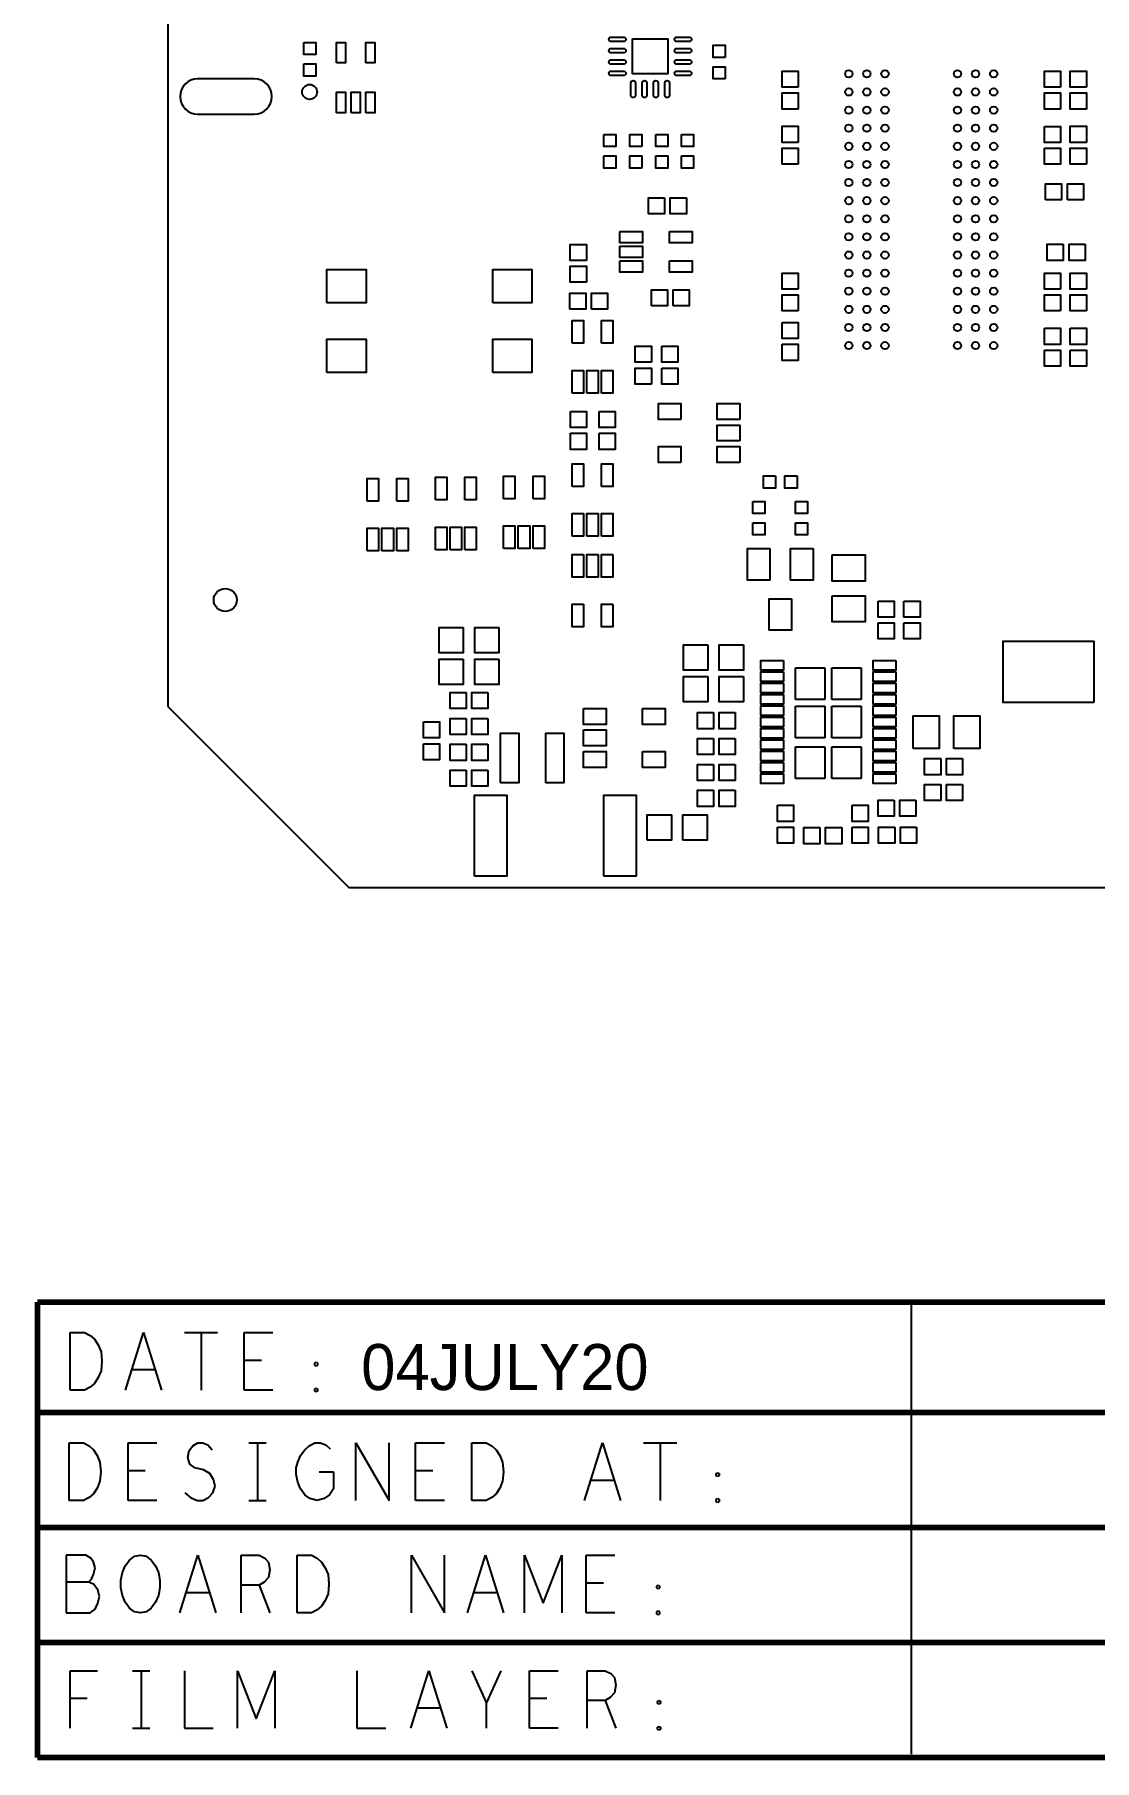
# Model space of a CAD drawing. Extents: x -6 to 122, y -39 to 112.
# Drawn here: x -5.9 to 40.9, y -38.5 to 37.7 of the extents above; entities that cross this region are included whole.
import ezdxf

# ---------------------------------------------------------------- set-up
doc = ezdxf.new("R2010")
doc.units = 0
for name, color, linetype in [('BG_OUTLINE', 253, 'CONTINUOUS'), ('DF_OUTLINE_DATA', 2, 'CONTINUOUS'), ('PG_PASTEMASK_TOP', 85, 'CONTINUOUS'), ('PIN_PASTEMASK_TOP', 85, 'CONTINUOUS')]:
    doc.layers.add(name, color=color, linetype=linetype)

msp = doc.modelspace()

# ---------------------------------------------------------------- linework, layer by layer
at = {"layer": 'BG_OUTLINE'}
for points in [[(0, 109.599984), (0, 7.999984)], [(0, 7.999984), (7.999984, 0)], [(7.999984, 0), (44.228537, 0)]]:
    msp.add_lwpolyline(points, dxfattribs=at)
at = {"layer": 'DF_OUTLINE_DATA', "const_width": 0.254}
for points in [[(-5.753506, -18.304053), (-5.753506, -38.420853)], [(121.906894, -18.304053), (-5.753506, -18.304053)], [(-5.753506, -23.180853), (121.906894, -23.180853)], [(-5.753506, -28.260853), (121.906894, -28.260853)], [(-5.753506, -33.340853), (121.906894, -33.340853)], [(-5.753506, -38.420853), (102.933094, -38.420853)]]:
    msp.add_lwpolyline(points, dxfattribs=at)
at = {"layer": 'DF_OUTLINE_DATA'}
for points in [[(32.829094, -18.410961), (32.829094, -38.263347)], [(-4.305706, -22.190253), (-4.305706, -19.650253)], [(-4.305706, -19.650253), (-3.670706, -19.650253)], [(-3.670706, -19.650253), (-3.416706, -19.777253)], [(-3.416706, -19.777253), (-3.226206, -19.946645)], [(-1.861007, -22.190253), (-1.067206, -19.650253)], [(-1.067206, -19.650253), (-0.273507, -22.190253)], [(0.742493, -19.650253), (2.202993, -19.650253)], [(1.472794, -19.650253), (1.472794, -22.190253)], [(3.377794, -22.190253), (3.377794, -19.650253)], [(3.377794, -19.650253), (4.647794, -19.650253)], [(-3.226206, -19.946645), (-3.067507, -20.200645)], [(-3.067507, -20.200645), (-2.940507, -20.497038)], [(-2.940507, -20.497038), (-2.908706, -20.920253)], [(-2.908706, -20.920253), (-2.940507, -21.343645)], [(-0.559206, -21.301253), (-1.575206, -21.301253)], [(4.139794, -20.87786), (3.377794, -20.87786)], [(6.489294, -21.00486), (6.552794, -20.962645)], [(6.489294, -21.089645), (6.489294, -21.00486)], [(6.552794, -21.132038), (6.489294, -21.089645)], [(6.552794, -20.962645), (6.616294, -21.00486)], [(6.616294, -21.089645), (6.552794, -21.132038)], [(6.616294, -21.00486), (6.616294, -21.089645)], [(-3.416706, -22.063253), (-3.670706, -22.190253)], [(-3.226206, -21.894038), (-3.416706, -22.063253)], [(-3.067507, -21.63986), (-3.226206, -21.894038)], [(-2.940507, -21.343645), (-3.067507, -21.63986)], [(-3.670706, -22.190253), (-4.305706, -22.190253)], [(4.647794, -22.190253), (3.377794, -22.190253)], [(6.489294, -22.14786), (6.552794, -22.105645)], [(6.489294, -22.232645), (6.489294, -22.14786)], [(6.552794, -22.27486), (6.489294, -22.232645)], [(6.552794, -22.105645), (6.616294, -22.14786)], [(6.616294, -22.232645), (6.552794, -22.27486)], [(6.616294, -22.14786), (6.616294, -22.232645)], [(-4.356506, -27.067053), (-4.356506, -24.527053)], [(-4.356506, -24.527053), (-3.721506, -24.527053)], [(-3.721506, -24.527053), (-3.467506, -24.654053)], [(-3.467506, -24.654053), (-3.277006, -24.823445)], [(-3.277006, -24.823445), (-3.118307, -25.077445)], [(-3.118307, -25.077445), (-2.991307, -25.373838)], [(-1.753006, -27.067053), (-1.753006, -24.527053)], [(-1.753006, -24.527053), (-0.483006, -24.527053)], [(0.882193, -25.162053), (0.945693, -24.86566)], [(0.945693, -24.86566), (1.104494, -24.654053)], [(1.104494, -24.654053), (1.326693, -24.527053)], [(1.326693, -24.527053), (1.548994, -24.527053)], [(1.548994, -24.527053), (1.771193, -24.61166)], [(1.771193, -24.61166), (1.961693, -24.823445)], [(3.580994, -24.527053), (4.342994, -24.527053)], [(3.961994, -24.527053), (3.961994, -27.067053)], [(5.739994, -25.373838), (5.866994, -25.077445)], [(5.866994, -25.077445), (6.057494, -24.823445)], [(6.057494, -24.823445), (6.247994, -24.654053)], [(6.247994, -24.654053), (6.501994, -24.527053)], [(6.501994, -24.527053), (6.724193, -24.527053)], [(6.724193, -24.527053), (6.978193, -24.61166)], [(6.978193, -24.61166), (7.168693, -24.781053)], [(8.311693, -27.067053), (8.311693, -24.527053)], [(8.311693, -24.527053), (9.772193, -27.067053)], [(9.772193, -27.067053), (9.772193, -24.527053)], [(10.946994, -27.067053), (10.946994, -24.527053)], [(10.946994, -24.527053), (12.216994, -24.527053)], [(13.423494, -27.067053), (13.423494, -24.527053)], [(13.423494, -24.527053), (14.058494, -24.527053)], [(14.058494, -24.527053), (14.312494, -24.654053)], [(14.312494, -24.654053), (14.502994, -24.823445)], [(14.502994, -24.823445), (14.661693, -25.077445)], [(14.661693, -25.077445), (14.788693, -25.373838)], [(18.408193, -27.067053), (19.201994, -24.527053)], [(19.201994, -24.527053), (19.995693, -27.067053)], [(21.011693, -24.527053), (22.472193, -24.527053)], [(21.741994, -24.527053), (21.741994, -27.067053)], [(-2.991307, -25.373838), (-2.959506, -25.797053)], [(-2.959506, -25.797053), (-2.991307, -26.220445)], [(-0.991006, -25.75466), (-1.753006, -25.75466)], [(0.977494, -25.458445), (0.882193, -25.162053)], [(1.199693, -25.62766), (0.977494, -25.458445)], [(1.580693, -25.712445), (1.199693, -25.62766)], [(1.866494, -25.88166), (1.580693, -25.712445)], [(2.025193, -26.135838), (1.866494, -25.88166)], [(5.676494, -25.62766), (5.739994, -25.373838)], [(5.676494, -25.924053), (5.676494, -25.62766)], [(6.692494, -25.797053), (7.327494, -25.797053)], [(7.327494, -25.797053), (7.327494, -26.559053)], [(11.708994, -25.75466), (10.946994, -25.75466)], [(14.788693, -25.373838), (14.820494, -25.797053)], [(14.820494, -25.797053), (14.788693, -26.220445)], [(24.218494, -25.88166), (24.281994, -25.839445)], [(24.218494, -25.966445), (24.218494, -25.88166)], [(24.281994, -25.839445), (24.345494, -25.88166)], [(24.345494, -25.88166), (24.345494, -25.966445)], [(-3.118307, -26.51666), (-3.277006, -26.770838)], [(-2.991307, -26.220445), (-3.118307, -26.51666)], [(1.993494, -26.728445), (2.088693, -26.432053)], [(2.088693, -26.432053), (2.025193, -26.135838)], [(5.739994, -26.26266), (5.676494, -25.924053)], [(5.866994, -26.559053), (5.739994, -26.26266)], [(6.057494, -26.813053), (5.866994, -26.559053)], [(7.327494, -26.559053), (7.136994, -26.813053)], [(14.661693, -26.51666), (14.502994, -26.770838)], [(14.788693, -26.220445), (14.661693, -26.51666)], [(19.709994, -26.178053), (18.693994, -26.178053)], [(24.281994, -26.008838), (24.218494, -25.966445)], [(24.345494, -25.966445), (24.281994, -26.008838)], [(-3.721506, -27.067053), (-4.356506, -27.067053)], [(-3.467506, -26.940053), (-3.721506, -27.067053)], [(-3.277006, -26.770838), (-3.467506, -26.940053)], [(-0.483006, -27.067053), (-1.753006, -27.067053)], [(0.755193, -26.728445), (1.009193, -26.940053)], [(1.009193, -26.940053), (1.294994, -27.067053)], [(1.294994, -27.067053), (1.548994, -27.067053)], [(1.548994, -27.067053), (1.802994, -26.940053)], [(1.802994, -26.940053), (1.993494, -26.728445)], [(3.580994, -27.067053), (4.342994, -27.067053)], [(6.279693, -26.982445), (6.057494, -26.813053)], [(6.597193, -27.067053), (6.279693, -26.982445)], [(6.914693, -26.982445), (6.597193, -27.067053)], [(7.136994, -26.813053), (6.914693, -26.982445)], [(12.216994, -27.067053), (10.946994, -27.067053)], [(14.058494, -27.067053), (13.423494, -27.067053)], [(14.312494, -26.940053), (14.058494, -27.067053)], [(14.502994, -26.770838), (14.312494, -26.940053)], [(24.218494, -27.02466), (24.281994, -26.982445)], [(24.218494, -27.109445), (24.218494, -27.02466)], [(24.281994, -27.15166), (24.218494, -27.109445)], [(24.281994, -26.982445), (24.345494, -27.02466)], [(24.345494, -27.109445), (24.281994, -27.15166)], [(24.345494, -27.02466), (24.345494, -27.109445)], [(-3.619906, -29.488638), (-4.477207, -29.488638)], [(-4.477207, -29.488638), (-4.477207, -32.028638)], [(-3.397707, -29.615638), (-3.619906, -29.488638)], [(-3.270707, -29.785158), (-3.397707, -29.615638)], [(-1.873707, -29.954245), (-1.683207, -29.700245)], [(-1.683207, -29.700245), (-1.460906, -29.531158)], [(-1.460906, -29.531158), (-1.206906, -29.488638)], [(-1.206906, -29.488638), (-0.952906, -29.531158)], [(-0.952906, -29.531158), (-0.730707, -29.700245)], [(-0.730707, -29.700245), (-0.540207, -29.954245)], [(0.539293, -32.028638), (1.333094, -29.488638)], [(1.333094, -29.488638), (2.126793, -32.028638)], [(3.238094, -32.028638), (3.238094, -29.488638)], [(3.238094, -29.488638), (4.031793, -29.488638)], [(4.031793, -29.488638), (4.285793, -29.615638)], [(4.285793, -29.615638), (4.444594, -29.785158)], [(5.714594, -32.028638), (5.714594, -29.488638)], [(5.714594, -29.488638), (6.349594, -29.488638)], [(6.349594, -29.488638), (6.603594, -29.615638)], [(6.603594, -29.615638), (6.794094, -29.785158)], [(10.762793, -32.028638), (10.762793, -29.488638)], [(10.762793, -29.488638), (12.223293, -32.028638)], [(12.223293, -32.028638), (12.223293, -29.488638)], [(13.239293, -32.028638), (14.033094, -29.488638)], [(14.033094, -29.488638), (14.826793, -32.028638)], [(15.747594, -32.028638), (15.747594, -29.488638)], [(15.747594, -29.488638), (16.573094, -31.605245)], [(16.573094, -31.605245), (17.398594, -29.488638)], [(17.398594, -29.488638), (17.398594, -32.028638)], [(18.478094, -32.028638), (18.478094, -29.488638)], [(18.478094, -29.488638), (19.748094, -29.488638)], [(-3.365906, -30.547158), (-3.270707, -30.33555)], [(-3.207207, -30.039158), (-3.270707, -29.785158)], [(-3.270707, -30.33555), (-3.207207, -30.039158)], [(-2.064207, -30.589245), (-2.000707, -30.250638)], [(-2.000707, -30.250638), (-1.873707, -29.954245)], [(-0.540207, -29.954245), (-0.413207, -30.250638)], [(-0.413207, -30.250638), (-0.349707, -30.589245)], [(4.444594, -30.462245), (4.254094, -30.674158)], [(4.444594, -29.785158), (4.508094, -30.123638)], [(4.508094, -30.123638), (4.444594, -30.462245)], [(6.794094, -29.785158), (6.952793, -30.039158)], [(6.952793, -30.039158), (7.079793, -30.33555)], [(7.079793, -30.33555), (7.111594, -30.758638)], [(-3.492906, -30.674158), (-4.477207, -30.674158)], [(-3.492906, -30.674158), (-3.365906, -30.547158)], [(-3.270707, -30.758638), (-3.492906, -30.674158)], [(-3.080207, -31.012638), (-3.270707, -30.758638)], [(-3.016707, -31.309158), (-3.080207, -31.012638)], [(-2.064207, -30.928158), (-2.064207, -30.589245)], [(-2.000707, -31.266638), (-2.064207, -30.928158)], [(-0.349707, -30.928158), (-0.413207, -31.266638)], [(-0.349707, -30.589245), (-0.349707, -30.928158)], [(1.841094, -31.139638), (0.825094, -31.139638)], [(4.031793, -30.801158), (3.238094, -30.801158)], [(4.254094, -30.674158), (4.031793, -30.801158)], [(4.031793, -30.801158), (4.508094, -32.028638)], [(7.079793, -31.182158), (6.952793, -31.478245)], [(7.111594, -30.758638), (7.079793, -31.182158)], [(14.541094, -31.139638), (13.525094, -31.139638)], [(19.240094, -30.716245), (18.478094, -30.716245)], [(21.589594, -30.843245), (21.653094, -30.801158)], [(21.589594, -30.928158), (21.589594, -30.843245)], [(21.653094, -30.97055), (21.589594, -30.928158)], [(21.653094, -30.801158), (21.716594, -30.843245)], [(21.716594, -30.928158), (21.653094, -30.97055)], [(21.716594, -30.843245), (21.716594, -30.928158)], [(-3.429406, -32.028638), (-3.207207, -31.859245)], [(-3.207207, -31.859245), (-3.080207, -31.605245)], [(-3.080207, -31.605245), (-3.016707, -31.309158)], [(-1.873707, -31.563158), (-2.000707, -31.266638)], [(-1.683207, -31.817158), (-1.873707, -31.563158)], [(-1.460906, -31.986245), (-1.683207, -31.817158)], [(-1.206906, -32.028638), (-1.460906, -31.986245)], [(-0.952906, -31.986245), (-1.206906, -32.028638)], [(-0.730707, -31.817158), (-0.952906, -31.986245)], [(-0.540207, -31.563158), (-0.730707, -31.817158)], [(-0.413207, -31.266638), (-0.540207, -31.563158)], [(6.603594, -31.901638), (6.349594, -32.028638)], [(6.794094, -31.73255), (6.603594, -31.901638)], [(6.952793, -31.478245), (6.794094, -31.73255)], [(21.589594, -31.986245), (21.653094, -31.944158)], [(21.589594, -32.071158), (21.589594, -31.986245)], [(21.653094, -31.944158), (21.716594, -31.986245)], [(21.716594, -31.986245), (21.716594, -32.071158)], [(-4.477207, -32.028638), (-3.429406, -32.028638)], [(6.349594, -32.028638), (5.714594, -32.028638)], [(19.748094, -32.028638), (18.478094, -32.028638)], [(21.653094, -32.113245), (21.589594, -32.071158)], [(21.716594, -32.071158), (21.653094, -32.113245)], [(-4.312107, -37.125453), (-4.312107, -34.585453)], [(-4.312107, -34.585453), (-3.105607, -34.585453)], [(-1.549806, -34.585453), (-0.787806, -34.585453)], [(-1.168806, -34.585453), (-1.168806, -37.125453)], [(0.736194, -34.585453), (0.736194, -37.125453)], [(3.085694, -37.125453), (3.085694, -34.585453)], [(3.085694, -34.585453), (3.911194, -36.70206)], [(3.911194, -36.70206), (4.736694, -34.585453)], [(4.736694, -34.585453), (4.736694, -37.125453)], [(8.356194, -34.585453), (8.356194, -37.125453)], [(10.737393, -37.125453), (11.531194, -34.585453)], [(11.531194, -34.585453), (12.324893, -37.125453)], [(14.071194, -35.982453), (13.436194, -34.585453)], [(14.706194, -34.585453), (14.071194, -35.982453)], [(15.976194, -37.125453), (15.976194, -34.585453)], [(15.976194, -34.585453), (17.246194, -34.585453)], [(18.516194, -37.125453), (18.516194, -34.585453)], [(18.516194, -34.585453), (19.309893, -34.585453)], [(19.309893, -34.585453), (19.563893, -34.712453)], [(19.563893, -34.712453), (19.722694, -34.881845)], [(19.722694, -34.881845), (19.786194, -35.220453)], [(-3.550107, -35.81306), (-4.312107, -35.81306)], [(16.738194, -35.81306), (15.976194, -35.81306)], [(19.532194, -35.770845), (19.309893, -35.897845)], [(19.722694, -35.55906), (19.532194, -35.770845)], [(19.786194, -35.220453), (19.722694, -35.55906)], [(12.039194, -36.236453), (11.023194, -36.236453)], [(14.071194, -37.125453), (14.071194, -35.982453)], [(19.309893, -35.897845), (18.516194, -35.897845)], [(19.309893, -35.897845), (19.786194, -37.125453)], [(21.627694, -35.94006), (21.691194, -35.897845)], [(21.627694, -36.024845), (21.627694, -35.94006)], [(21.691194, -36.067238), (21.627694, -36.024845)], [(21.691194, -35.897845), (21.754694, -35.94006)], [(21.754694, -36.024845), (21.691194, -36.067238)], [(21.754694, -35.94006), (21.754694, -36.024845)], [(-1.549806, -37.125453), (-0.787806, -37.125453)], [(0.736194, -37.125453), (2.006194, -37.125453)], [(8.356194, -37.125453), (9.626194, -37.125453)], [(17.246194, -37.125453), (15.976194, -37.125453)], [(21.627694, -37.08306), (21.691194, -37.040845)], [(21.627694, -37.167845), (21.627694, -37.08306)], [(21.691194, -37.21006), (21.627694, -37.167845)], [(21.691194, -37.040845), (21.754694, -37.08306)], [(21.754694, -37.167845), (21.691194, -37.21006)], [(21.754694, -37.08306), (21.754694, -37.167845)]]:
    msp.add_lwpolyline(points, dxfattribs=at)
at = {"layer": 'PG_PASTEMASK_TOP'}
for points in [[(27.71869, 8.309534), (27.71869, 9.709633)], [(27.71869, 9.709633), (29.018687, 9.709633)], [(29.018687, 9.709633), (29.018687, 8.309534)], [(29.318687, 8.309534), (29.318687, 9.709633)], [(29.318687, 9.709633), (30.618582, 9.709633)], [(30.618582, 9.709633), (30.618582, 8.309534)], [(29.018687, 8.309534), (27.71869, 8.309534)], [(27.71869, 6.609537), (27.71869, 8.009636)], [(27.71869, 8.009636), (29.018687, 8.009636)], [(29.018687, 8.009636), (29.018687, 6.609537)], [(30.618582, 8.309534), (29.318687, 8.309534)], [(29.318687, 6.609537), (29.318687, 8.009636)], [(29.318687, 8.009636), (30.618582, 8.009636)], [(30.618582, 8.009636), (30.618582, 6.609537)], [(29.018687, 6.609537), (27.71869, 6.609537)], [(27.71869, 4.809744), (27.71869, 6.209538)], [(27.71869, 6.209538), (29.018687, 6.209538)], [(29.018687, 6.209538), (29.018687, 4.809744)], [(30.618582, 6.609537), (29.318687, 6.609537)], [(29.318687, 4.809744), (29.318687, 6.209538)], [(29.318687, 6.209538), (30.618582, 6.209538)], [(30.618582, 6.209538), (30.618582, 4.809744)], [(29.018687, 4.809744), (27.71869, 4.809744)], [(30.618582, 4.809744), (29.318687, 4.809744)]]:
    msp.add_lwpolyline(points, dxfattribs=at)
at = {"layer": 'PIN_PASTEMASK_TOP'}
for points in [[(20.128979, 37.35639), (19.57879, 37.35639, -1), (19.57879, 37.556288), (20.128979, 37.556288, -1)], [(23.029202, 37.35639), (22.479013, 37.35639, -1), (22.479013, 37.556288), (23.029202, 37.556288, -1)], [(20.128979, 36.856492), (19.57879, 36.856492, -1), (19.57879, 37.05639), (20.128979, 37.05639, -1)], [(23.029202, 36.856492), (22.479013, 36.856492, -1), (22.479013, 37.05639), (23.029202, 37.05639, -1)], [(20.128979, 36.356392), (19.57879, 36.356392, -1), (19.57879, 36.55629), (20.128979, 36.55629, -1)], [(20.128979, 35.856494), (19.57879, 35.856494, -1), (19.57879, 36.056392), (20.128979, 36.056392, -1)], [(23.029202, 36.356392), (22.479013, 36.356392, -1), (22.479013, 36.55629), (23.029202, 36.55629, -1)], [(23.029202, 35.856494), (22.479013, 35.856494, -1), (22.479013, 36.056392), (23.029202, 36.056392, -1)], [(3.82063, 35.708361), (1.320737, 35.708361, 1), (1.320737, 34.155964), (3.82063, 34.155964, 1)], [(20.454239, 34.981045), (20.454239, 35.531235, -1), (20.654137, 35.531235), (20.654137, 34.981045, -1)], [(20.954136, 34.981045), (20.954136, 35.531235, -1), (21.154034, 35.531235), (21.154034, 34.981045, -1)], [(21.454237, 34.981045), (21.454237, 35.531235, -1), (21.654135, 35.531235), (21.654135, 34.981045, -1)], [(21.954134, 34.981045), (21.954134, 35.531235, -1), (22.154032, 35.531235), (22.154032, 34.981045, -1)]]:
    msp.add_lwpolyline(points, format="xyb", close=True, dxfattribs=at)
for points in [[(20.529042, 37.481205), (22.07895, 37.481205), (22.07895, 35.931297), (20.529042, 35.931297)], [(6.0071, 37.317705), (6.5405, 37.317705), (6.5405, 36.784305), (6.0071, 36.784305)], [(7.44916, 36.416437), (7.44916, 37.316334), (7.849159, 37.316334), (7.849159, 36.416437)], [(8.749538, 36.416437), (8.749538, 37.316334), (9.149537, 37.316334), (9.149537, 36.416437)], [(24.618798, 36.660557), (24.085398, 36.660557), (24.085398, 37.193957), (24.618798, 37.193957)], [(6.0071, 36.367695), (6.5405, 36.367695), (6.5405, 35.834295), (6.0071, 35.834295)], [(24.618798, 35.710546), (24.085398, 35.710546), (24.085398, 36.243946), (24.618798, 36.243946)], [(27.835149, 35.341814), (27.123949, 35.341814), (27.123949, 36.053014), (27.835149, 36.053014)], [(39.417549, 35.341814), (38.706349, 35.341814), (38.706349, 36.053014), (39.417549, 36.053014)], [(40.560549, 35.341814), (39.849349, 35.341814), (39.849349, 36.053014), (40.560549, 36.053014)], [(7.44916, 34.216238), (7.44916, 35.116135), (7.849159, 35.116135), (7.849159, 34.216238)], [(8.099349, 34.216238), (8.099349, 35.116135), (8.499348, 35.116135), (8.499348, 34.216238)], [(8.749538, 34.216238), (8.749538, 35.116135), (9.149537, 35.116135), (9.149537, 34.216238)], [(27.835149, 34.379103), (27.123949, 34.379103), (27.123949, 35.090303), (27.835149, 35.090303)], [(39.417549, 34.379103), (38.706349, 34.379103), (38.706349, 35.090303), (39.417549, 35.090303)], [(40.560549, 34.379103), (39.849349, 34.379103), (39.849349, 35.090303), (40.560549, 35.090303)], [(27.835149, 32.903414), (27.123949, 32.903414), (27.123949, 33.614614), (27.835149, 33.614614)], [(38.706349, 33.612125), (39.417549, 33.612125), (39.417549, 32.900925), (38.706349, 32.900925)], [(40.560549, 32.903414), (39.849349, 32.903414), (39.849349, 33.614614), (40.560549, 33.614614)], [(19.259398, 33.256957), (19.792798, 33.256957), (19.792798, 32.723557), (19.259398, 32.723557)], [(20.935747, 32.723557), (20.402347, 32.723557), (20.402347, 33.256957), (20.935747, 33.256957)], [(21.545347, 33.256957), (22.078747, 33.256957), (22.078747, 32.723557), (21.545347, 32.723557)], [(22.688398, 33.256957), (23.221798, 33.256957), (23.221798, 32.723557), (22.688398, 32.723557)], [(19.259398, 32.306946), (19.792798, 32.306946), (19.792798, 31.773546), (19.259398, 31.773546)], [(20.935747, 31.773546), (20.402347, 31.773546), (20.402347, 32.306946), (20.935747, 32.306946)], [(21.545347, 32.306946), (22.078747, 32.306946), (22.078747, 31.773546), (21.545347, 31.773546)], [(22.688398, 32.306946), (23.221798, 32.306946), (23.221798, 31.773546), (22.688398, 31.773546)], [(27.835149, 31.940703), (27.123949, 31.940703), (27.123949, 32.651903), (27.835149, 32.651903)], [(38.706349, 32.649414), (39.417549, 32.649414), (39.417549, 31.938214), (38.706349, 31.938214)], [(40.560549, 31.940703), (39.849349, 31.940703), (39.849349, 32.651903), (40.560549, 32.651903)], [(38.759638, 30.363414), (38.759638, 31.074614), (39.470838, 31.074614), (39.470838, 30.363414)], [(39.722349, 30.363414), (39.722349, 31.074614), (40.433549, 31.074614), (40.433549, 30.363414)], [(21.939098, 30.457851), (21.939098, 29.746651), (21.227898, 29.746651), (21.227898, 30.457851)], [(22.901808, 30.457851), (22.901808, 29.746651), (22.190608, 29.746651), (22.190608, 30.457851)], [(19.956539, 28.971723), (20.958848, 28.971723), (20.958848, 28.469311), (19.956539, 28.469311)], [(22.156737, 28.971723), (23.159047, 28.971723), (23.159047, 28.469311), (22.156737, 28.469311)], [(18.484698, 27.689251), (17.773498, 27.689251), (17.773498, 28.400451), (18.484698, 28.400451)], [(19.956539, 28.321711), (20.958848, 28.321711), (20.958848, 27.819299), (19.956539, 27.819299)], [(39.544549, 28.407614), (39.544549, 27.696414), (38.833349, 27.696414), (38.833349, 28.407614)], [(40.50726, 28.407614), (40.50726, 27.696414), (39.79606, 27.696414), (39.79606, 28.407614)], [(19.956539, 27.6717), (20.958848, 27.6717), (20.958848, 27.169288), (19.956539, 27.169288)], [(22.156737, 27.6717), (23.159047, 27.6717), (23.159047, 27.169288), (22.156737, 27.169288)], [(7.029806, 25.818998), (7.029806, 27.292198), (8.757006, 27.292198), (8.757006, 25.818998)], [(14.356994, 25.818998), (14.356994, 27.292198), (16.084194, 27.292198), (16.084194, 25.818998)], [(18.484698, 26.72654), (17.773498, 26.72654), (17.773498, 27.43774), (18.484698, 27.43774)], [(27.835149, 26.426414), (27.123949, 26.426414), (27.123949, 27.137614), (27.835149, 27.137614)], [(39.417549, 26.426414), (38.706349, 26.426414), (38.706349, 27.137614), (39.417549, 27.137614)], [(40.560549, 26.426414), (39.849349, 26.426414), (39.849349, 27.137614), (40.560549, 27.137614)], [(17.750536, 25.542494), (17.750536, 26.253694), (18.461736, 26.253694), (18.461736, 25.542494)], [(18.713247, 25.542494), (18.713247, 26.253694), (19.424447, 26.253694), (19.424447, 25.542494)], [(21.357387, 25.682651), (21.357387, 26.393851), (22.068587, 26.393851), (22.068587, 25.682651)], [(22.320098, 25.682651), (22.320098, 26.393851), (23.031298, 26.393851), (23.031298, 25.682651)], [(27.835149, 25.463703), (27.123949, 25.463703), (27.123949, 26.174903), (27.835149, 26.174903)], [(39.417549, 25.463703), (38.706349, 25.463703), (38.706349, 26.174903), (39.417549, 26.174903)], [(40.560549, 25.463703), (39.849349, 25.463703), (39.849349, 26.174903), (40.560549, 26.174903)], [(17.855032, 24.036223), (17.855032, 25.038533), (18.357444, 25.038533), (18.357444, 24.036223)], [(19.155054, 24.036223), (19.155054, 25.038533), (19.657466, 25.038533), (19.657466, 24.036223)], [(27.123949, 24.950725), (27.835149, 24.950725), (27.835149, 24.239525), (27.123949, 24.239525)], [(38.706349, 24.696725), (39.417549, 24.696725), (39.417549, 23.985525), (38.706349, 23.985525)], [(39.849349, 24.696725), (40.560549, 24.696725), (40.560549, 23.985525), (39.849349, 23.985525)], [(7.029806, 22.745802), (7.029806, 24.219002), (8.757006, 24.219002), (8.757006, 22.745802)], [(14.356994, 22.745802), (14.356994, 24.219002), (16.084194, 24.219002), (16.084194, 22.745802)], [(21.357692, 23.193451), (20.646492, 23.193451), (20.646492, 23.904651), (21.357692, 23.904651)], [(21.814892, 23.904651), (22.526092, 23.904651), (22.526092, 23.193451), (21.814892, 23.193451)], [(27.123949, 23.988014), (27.835149, 23.988014), (27.835149, 23.276814), (27.123949, 23.276814)], [(38.706349, 23.734014), (39.417549, 23.734014), (39.417549, 23.022814), (38.706349, 23.022814)], [(39.849349, 23.734014), (40.560549, 23.734014), (40.560549, 23.022814), (39.849349, 23.022814)], [(21.357692, 22.23074), (20.646492, 22.23074), (20.646492, 22.94194), (21.357692, 22.94194)], [(21.814892, 22.94194), (22.526092, 22.94194), (22.526092, 22.23074), (21.814892, 22.23074)], [(17.855032, 21.836024), (17.855032, 22.838334), (18.357444, 22.838334), (18.357444, 21.836024)], [(18.505043, 21.836024), (18.505043, 22.838334), (19.007455, 22.838334), (19.007455, 21.836024)], [(19.155054, 21.836024), (19.155054, 22.838334), (19.657466, 22.838334), (19.657466, 21.836024)], [(22.66315, 20.669263), (21.663152, 20.669263), (21.663152, 21.369261), (22.66315, 21.369261)], [(25.263145, 20.669263), (24.263147, 20.669263), (24.263147, 21.369261), (25.263145, 21.369261)], [(17.777231, 21.024418), (18.488431, 21.024418), (18.488431, 20.313218), (17.777231, 20.313218)], [(19.047231, 21.024418), (19.758431, 21.024418), (19.758431, 20.313218), (19.047231, 20.313218)], [(17.777231, 20.061707), (18.488431, 20.061707), (18.488431, 19.350507), (17.777231, 19.350507)], [(19.047231, 20.061707), (19.758431, 20.061707), (19.758431, 19.350507), (19.047231, 19.350507)], [(25.263145, 19.719252), (24.263147, 19.719252), (24.263147, 20.419251), (25.263145, 20.419251)], [(22.66315, 18.769241), (21.663152, 18.769241), (21.663152, 19.46924), (22.66315, 19.46924)], [(25.263145, 18.769241), (24.263147, 18.769241), (24.263147, 19.46924), (25.263145, 19.46924)], [(17.855032, 17.713731), (17.855032, 18.716041), (18.357444, 18.716041), (18.357444, 17.713731)], [(19.155054, 17.713731), (19.155054, 18.716041), (19.657466, 18.716041), (19.657466, 17.713731)], [(8.809888, 17.06372), (8.809888, 18.066029), (9.3123, 18.066029), (9.3123, 17.06372)], [(10.109911, 17.06372), (10.109911, 18.066029), (10.612323, 18.066029), (10.612323, 17.06372)], [(11.821897, 17.11452), (11.821897, 18.116829), (12.324309, 18.116829), (12.324309, 17.11452)], [(13.121919, 17.11452), (13.121919, 18.116829), (13.624331, 18.116829), (13.624331, 17.11452)], [(14.829688, 17.16532), (14.829688, 18.167629), (15.3321, 18.167629), (15.3321, 17.16532)], [(16.129711, 17.16532), (16.129711, 18.167629), (16.632123, 18.167629), (16.632123, 17.16532)], [(26.836192, 18.176951), (26.836192, 17.643551), (26.302792, 17.643551), (26.302792, 18.176951)], [(27.786203, 18.176951), (27.786203, 17.643551), (27.252803, 17.643551), (27.252803, 18.176951)], [(25.838048, 17.051833), (26.371448, 17.051833), (26.371448, 16.518433), (25.838048, 16.518433)], [(27.717648, 17.051833), (28.251048, 17.051833), (28.251048, 16.518433), (27.717648, 16.518433)], [(17.855032, 15.513533), (17.855032, 16.515842), (18.357444, 16.515842), (18.357444, 15.513533)], [(18.505043, 15.513533), (18.505043, 16.515842), (19.007455, 16.515842), (19.007455, 15.513533)], [(19.155054, 15.513533), (19.155054, 16.515842), (19.657466, 16.515842), (19.657466, 15.513533)], [(25.838048, 16.101822), (26.371448, 16.101822), (26.371448, 15.568422), (25.838048, 15.568422)], [(27.717648, 16.101822), (28.251048, 16.101822), (28.251048, 15.568422), (27.717648, 15.568422)], [(8.809888, 14.863521), (8.809888, 15.865831), (9.3123, 15.865831), (9.3123, 14.863521)], [(9.4599, 14.863521), (9.4599, 15.865831), (9.962312, 15.865831), (9.962312, 14.863521)], [(10.109911, 14.863521), (10.109911, 15.865831), (10.612323, 15.865831), (10.612323, 14.863521)], [(11.821897, 14.914321), (11.821897, 15.916631), (12.324309, 15.916631), (12.324309, 14.914321)], [(12.471908, 14.914321), (12.471908, 15.916631), (12.97432, 15.916631), (12.97432, 14.914321)], [(13.121919, 14.914321), (13.121919, 15.916631), (13.624331, 15.916631), (13.624331, 14.914321)], [(14.829688, 14.965121), (14.829688, 15.967431), (15.3321, 15.967431), (15.3321, 14.965121)], [(15.4797, 14.965121), (15.4797, 15.967431), (15.982112, 15.967431), (15.982112, 14.965121)], [(16.129711, 14.965121), (16.129711, 15.967431), (16.632123, 15.967431), (16.632123, 14.965121)], [(18.357444, 14.708441), (18.357444, 13.706132), (17.855032, 13.706132), (17.855032, 14.708441)], [(19.007455, 14.708441), (19.007455, 13.706132), (18.505043, 13.706132), (18.505043, 14.708441)], [(19.657466, 14.708441), (19.657466, 13.706132), (19.155054, 13.706132), (19.155054, 14.708441)], [(26.587298, 14.965096), (26.587298, 13.568096), (25.596698, 13.568096), (25.596698, 14.965096)], [(28.492298, 14.965096), (28.492298, 13.568096), (27.501698, 13.568096), (27.501698, 14.965096)], [(29.340899, 14.687347), (30.793296, 14.687347), (30.793296, 13.534949), (29.340899, 13.534949)], [(18.357444, 12.508243), (18.357444, 11.505933), (17.855032, 11.505933), (17.855032, 12.508243)], [(19.657466, 12.508243), (19.657466, 11.505933), (19.155054, 11.505933), (19.155054, 12.508243)], [(27.539798, 12.755296), (27.539798, 11.358296), (26.549198, 11.358296), (26.549198, 12.755296)], [(29.340899, 12.887554), (30.793296, 12.887554), (30.793296, 11.735156), (29.340899, 11.735156)], [(31.362498, 12.649962), (32.073698, 12.649962), (32.073698, 11.938762), (31.362498, 11.938762)], [(32.505498, 12.649962), (33.216698, 12.649962), (33.216698, 11.938762), (32.505498, 11.938762)], [(13.051892, 11.484051), (13.051892, 10.366451), (11.979504, 10.366451), (11.979504, 11.484051)], [(14.626692, 11.484051), (14.626692, 10.366451), (13.554304, 10.366451), (13.554304, 11.484051)], [(31.362498, 11.687251), (32.073698, 11.687251), (32.073698, 10.976051), (31.362498, 10.976051)], [(32.505498, 11.687251), (33.216698, 11.687251), (33.216698, 10.976051), (32.505498, 10.976051)], [(23.846892, 10.722026), (23.846892, 9.604426), (22.774504, 9.604426), (22.774504, 10.722026)], [(25.421692, 10.722026), (25.421692, 9.604426), (24.349304, 9.604426), (24.349304, 10.722026)], [(40.894102, 8.178203), (36.89411, 8.178203), (36.89411, 10.878198), (40.894102, 10.878198)], [(13.051892, 10.087077), (13.051892, 8.969477), (11.979504, 8.969477), (11.979504, 10.087077)], [(14.626692, 10.087077), (14.626692, 8.969477), (13.554304, 8.969477), (13.554304, 10.087077)], [(27.194751, 10.025786), (27.194751, 9.593478), (26.192442, 9.593478), (26.192442, 10.025786)], [(32.144754, 10.025786), (32.144754, 9.593478), (31.142445, 9.593478), (31.142445, 10.025786)], [(23.846892, 9.325077), (23.846892, 8.207477), (22.774504, 8.207477), (22.774504, 9.325077)], [(25.421692, 9.325077), (25.421692, 8.207477), (24.349304, 8.207477), (24.349304, 9.325077)], [(27.194751, 9.525686), (27.194751, 9.093378), (26.192442, 9.093378), (26.192442, 9.525686)], [(32.144754, 9.525686), (32.144754, 9.093378), (31.142445, 9.093378), (31.142445, 9.525686)], [(13.176098, 8.613851), (13.176098, 7.902651), (12.464898, 7.902651), (12.464898, 8.613851)], [(14.138808, 8.613851), (14.138808, 7.902651), (13.427608, 7.902651), (13.427608, 8.613851)], [(27.194751, 9.025788), (27.194751, 8.59348), (26.192442, 8.59348), (26.192442, 9.025788)], [(27.194751, 8.525688), (27.194751, 8.09338), (26.192442, 8.09338), (26.192442, 8.525688)], [(32.144754, 9.025788), (32.144754, 8.59348), (31.142445, 8.59348), (31.142445, 9.025788)], [(32.144754, 8.525688), (32.144754, 8.09338), (31.142445, 8.09338), (31.142445, 8.525688)], [(18.361101, 7.907261), (19.361099, 7.907261), (19.361099, 7.207263), (18.361101, 7.207263)], [(20.961096, 7.907261), (21.961094, 7.907261), (21.961094, 7.207263), (20.961096, 7.207263)], [(24.098098, 7.724851), (24.098098, 7.013651), (23.386898, 7.013651), (23.386898, 7.724851)], [(25.060808, 7.724851), (25.060808, 7.013651), (24.349608, 7.013651), (24.349608, 7.724851)], [(27.194751, 8.02579), (27.194751, 7.593482), (26.192442, 7.593482), (26.192442, 8.02579)], [(32.144754, 8.02579), (32.144754, 7.593482), (31.142445, 7.593482), (31.142445, 8.02579)], [(11.296498, 7.315962), (12.007698, 7.315962), (12.007698, 6.604762), (11.296498, 6.604762)], [(13.176098, 7.470851), (13.176098, 6.759651), (12.464898, 6.759651), (12.464898, 7.470851)], [(14.138808, 7.470851), (14.138808, 6.759651), (13.427608, 6.759651), (13.427608, 7.470851)], [(18.361101, 6.957251), (19.361099, 6.957251), (19.361099, 6.257252), (18.361101, 6.257252)], [(27.194751, 7.52569), (27.194751, 7.093382), (26.192442, 7.093382), (26.192442, 7.52569)], [(27.194751, 7.025589), (27.194751, 6.593281), (26.192442, 6.593281), (26.192442, 7.025589)], [(32.144754, 7.52569), (32.144754, 7.093382), (31.142445, 7.093382), (31.142445, 7.52569)], [(32.144754, 7.025589), (32.144754, 6.593281), (31.142445, 6.593281), (31.142445, 7.025589)], [(32.909053, 6.13504), (32.909053, 7.587437), (34.061451, 7.587437), (34.061451, 6.13504)], [(34.708846, 6.13504), (34.708846, 7.587437), (35.861244, 7.587437), (35.861244, 6.13504)], [(11.296498, 6.353251), (12.007698, 6.353251), (12.007698, 5.642051), (11.296498, 5.642051)], [(13.176098, 6.327851), (13.176098, 5.616651), (12.464898, 5.616651), (12.464898, 6.327851)], [(14.138808, 6.327851), (14.138808, 5.616651), (13.427608, 5.616651), (13.427608, 6.327851)], [(14.69705, 4.618304), (14.69705, 6.818198), (15.49715, 6.818198), (15.49715, 4.618304)], [(16.697046, 4.618304), (16.697046, 6.818198), (17.497146, 6.818198), (17.497146, 4.618304)], [(24.098098, 6.581851), (24.098098, 5.870651), (23.386898, 5.870651), (23.386898, 6.581851)], [(25.060808, 6.581851), (25.060808, 5.870651), (24.349608, 5.870651), (24.349608, 6.581851)], [(27.194751, 6.525692), (27.194751, 6.093384), (26.192442, 6.093384), (26.192442, 6.525692)], [(32.144754, 6.525692), (32.144754, 6.093384), (31.142445, 6.093384), (31.142445, 6.525692)], [(18.361101, 6.00724), (19.361099, 6.00724), (19.361099, 5.307241), (18.361101, 5.307241)], [(20.961096, 6.00724), (21.961094, 6.00724), (21.961094, 5.307241), (20.961096, 5.307241)], [(24.098098, 5.438851), (24.098098, 4.727651), (23.386898, 4.727651), (23.386898, 5.438851)], [(25.060808, 5.438851), (25.060808, 4.727651), (24.349608, 4.727651), (24.349608, 5.438851)], [(27.194751, 6.025591), (27.194751, 5.593283), (26.192442, 5.593283), (26.192442, 6.025591)], [(27.194751, 5.525694), (27.194751, 5.093386), (26.192442, 5.093386), (26.192442, 5.525694)], [(32.144754, 6.025591), (32.144754, 5.593283), (31.142445, 5.593283), (31.142445, 6.025591)], [(32.144754, 5.525694), (32.144754, 5.093386), (31.142445, 5.093386), (31.142445, 5.525694)], [(34.131098, 5.692851), (34.131098, 4.981651), (33.419898, 4.981651), (33.419898, 5.692851)], [(35.093808, 5.692851), (35.093808, 4.981651), (34.382608, 4.981651), (34.382608, 5.692851)], [(13.176098, 5.184851), (13.176098, 4.473651), (12.464898, 4.473651), (12.464898, 5.184851)], [(14.138808, 5.184851), (14.138808, 4.473651), (13.427608, 4.473651), (13.427608, 5.184851)], [(27.194751, 5.025593), (27.194751, 4.593285), (26.192442, 4.593285), (26.192442, 5.025593)], [(32.144754, 5.025593), (32.144754, 4.593285), (31.142445, 4.593285), (31.142445, 5.025593)], [(13.548182, 0.499796), (13.548182, 4.078707), (14.968093, 4.078707), (14.968093, 0.499796)], [(19.258204, 0.499796), (19.258204, 4.078707), (20.678115, 4.078707), (20.678115, 0.499796)], [(24.098098, 4.295851), (24.098098, 3.584651), (23.386898, 3.584651), (23.386898, 4.295851)], [(25.060808, 4.295851), (25.060808, 3.584651), (24.349608, 3.584651), (24.349608, 4.295851)], [(32.073698, 3.864051), (32.073698, 3.152851), (31.362498, 3.152851), (31.362498, 3.864051)], [(33.036408, 3.864051), (33.036408, 3.152851), (32.325208, 3.152851), (32.325208, 3.864051)], [(34.131098, 4.549851), (34.131098, 3.838651), (33.419898, 3.838651), (33.419898, 4.549851)], [(35.093808, 4.549851), (35.093808, 3.838651), (34.382608, 3.838651), (34.382608, 4.549851)], [(21.168716, 2.091131), (21.168716, 3.208731), (22.241104, 3.208731), (22.241104, 2.091131)], [(22.743516, 2.091131), (22.743516, 3.208731), (23.815904, 3.208731), (23.815904, 2.091131)], [(26.917498, 3.632962), (27.628698, 3.632962), (27.628698, 2.921762), (26.917498, 2.921762)], [(30.219498, 3.632962), (30.930698, 3.632962), (30.930698, 2.921762), (30.219498, 2.921762)], [(26.917498, 2.670251), (27.628698, 2.670251), (27.628698, 1.959051), (26.917498, 1.959051)], [(28.797098, 2.644851), (28.797098, 1.933651), (28.085898, 1.933651), (28.085898, 2.644851)], [(29.759808, 2.644851), (29.759808, 1.933651), (29.048608, 1.933651), (29.048608, 2.644851)], [(30.219498, 2.670251), (30.930698, 2.670251), (30.930698, 1.959051), (30.219498, 1.959051)], [(32.099098, 2.670251), (32.099098, 1.959051), (31.387898, 1.959051), (31.387898, 2.670251)], [(33.061808, 2.670251), (33.061808, 1.959051), (32.350608, 1.959051), (32.350608, 2.670251)]]:
    msp.add_lwpolyline(points, close=True, dxfattribs=at)
for centre, radius in [((30.070857, 35.931602), 0.162547), ((30.870754, 35.931602), 0.162547), ((31.670854, 35.931602), 0.162547), ((34.870644, 35.931602), 0.162547), ((35.670744, 35.931602), 0.162547), ((36.470641, 35.931602), 0.162547), ((6.267298, 35.131451), 0.3302), ((30.070857, 35.131502), 0.162547), ((30.870754, 35.131502), 0.162547), ((31.670854, 35.131502), 0.162547), ((34.870644, 35.131502), 0.162547), ((35.670744, 35.131502), 0.162547), ((36.470641, 35.131502), 0.162547), ((30.070857, 34.331605), 0.162547), ((30.870754, 34.331605), 0.162547), ((31.670854, 34.331605), 0.162547), ((34.870644, 34.331605), 0.162547), ((35.670744, 34.331605), 0.162547), ((36.470641, 34.331605), 0.162547), ((30.070857, 33.531505), 0.162547), ((30.870754, 33.531505), 0.162547), ((31.670854, 33.531505), 0.162547), ((34.870644, 33.531505), 0.162547), ((35.670744, 33.531505), 0.162547), ((36.470641, 33.531505), 0.162547), ((30.070857, 32.73171), 0.162547), ((30.870754, 32.73171), 0.162547), ((31.670854, 32.73171), 0.162547), ((34.870644, 32.73171), 0.162547), ((35.670744, 32.73171), 0.162547), ((36.470641, 32.73171), 0.162547), ((30.070857, 31.93161), 0.162547), ((30.870754, 31.93161), 0.162547), ((31.670854, 31.93161), 0.162547), ((34.870644, 31.93161), 0.162547), ((35.670744, 31.93161), 0.162547), ((36.470641, 31.93161), 0.162547), ((30.070857, 31.13151), 0.162547), ((30.870754, 31.13151), 0.162547), ((31.670854, 31.13151), 0.162547), ((34.870644, 31.13151), 0.162547), ((35.670744, 31.13151), 0.162547), ((36.470641, 31.13151), 0.162547), ((30.070857, 30.331613), 0.162547), ((30.870754, 30.331613), 0.162547), ((31.670854, 30.331613), 0.162547), ((34.870644, 30.331613), 0.162547), ((35.670744, 30.331613), 0.162547), ((36.470641, 30.331613), 0.162547), ((30.070857, 29.531615), 0.162547), ((30.870754, 29.531615), 0.162547), ((31.670854, 29.531615), 0.162547), ((34.870644, 29.531615), 0.162547), ((35.670744, 29.531615), 0.162547), ((36.470641, 29.531615), 0.162547), ((30.070857, 28.731718), 0.162547), ((30.870754, 28.731718), 0.162547), ((31.670854, 28.731718), 0.162547), ((34.870644, 28.731718), 0.162547), ((35.670744, 28.731718), 0.162547), ((36.470641, 28.731718), 0.162547), ((30.070857, 27.931618), 0.162547), ((30.870754, 27.931618), 0.162547), ((31.670854, 27.931618), 0.162547), ((34.870644, 27.931618), 0.162547), ((35.670744, 27.931618), 0.162547), ((36.470641, 27.931618), 0.162547), ((30.070857, 27.131518), 0.162547), ((30.870754, 27.131518), 0.162547), ((31.670854, 27.131518), 0.162547), ((34.870644, 27.131518), 0.162547), ((35.670744, 27.131518), 0.162547), ((36.470641, 27.131518), 0.162547), ((30.070857, 26.331723), 0.162547), ((30.870754, 26.331723), 0.162547), ((31.670854, 26.331723), 0.162547), ((34.870644, 26.331723), 0.162547), ((35.670744, 26.331723), 0.162547), ((36.470641, 26.331723), 0.162547), ((30.070857, 25.531623), 0.162547), ((30.870754, 25.531623), 0.162547), ((31.670854, 25.531623), 0.162547), ((34.870644, 25.531623), 0.162547), ((35.670744, 25.531623), 0.162547), ((36.470641, 25.531623), 0.162547), ((30.070857, 24.731726), 0.162547), ((30.870754, 24.731726), 0.162547), ((31.670854, 24.731726), 0.162547), ((34.870644, 24.731726), 0.162547), ((35.670744, 24.731726), 0.162547), ((36.470641, 24.731726), 0.162547), ((30.070857, 23.931626), 0.162547), ((30.870754, 23.931626), 0.162547), ((31.670854, 23.931626), 0.162547), ((34.870644, 23.931626), 0.162547), ((35.670744, 23.931626), 0.162547), ((36.470641, 23.931626), 0.162547), ((2.54, 12.7), 0.508)]:
    msp.add_circle(centre, radius, dxfattribs=at)

# ---------------------------------------------------------------- texts
at = {"layer": 'DF_OUTLINE_DATA'}
msp.add_text('04JULY20', height=2.032, dxfattribs=at).set_placement((8.543265, -22.190913))

doc.saveas('drawing.dxf')
